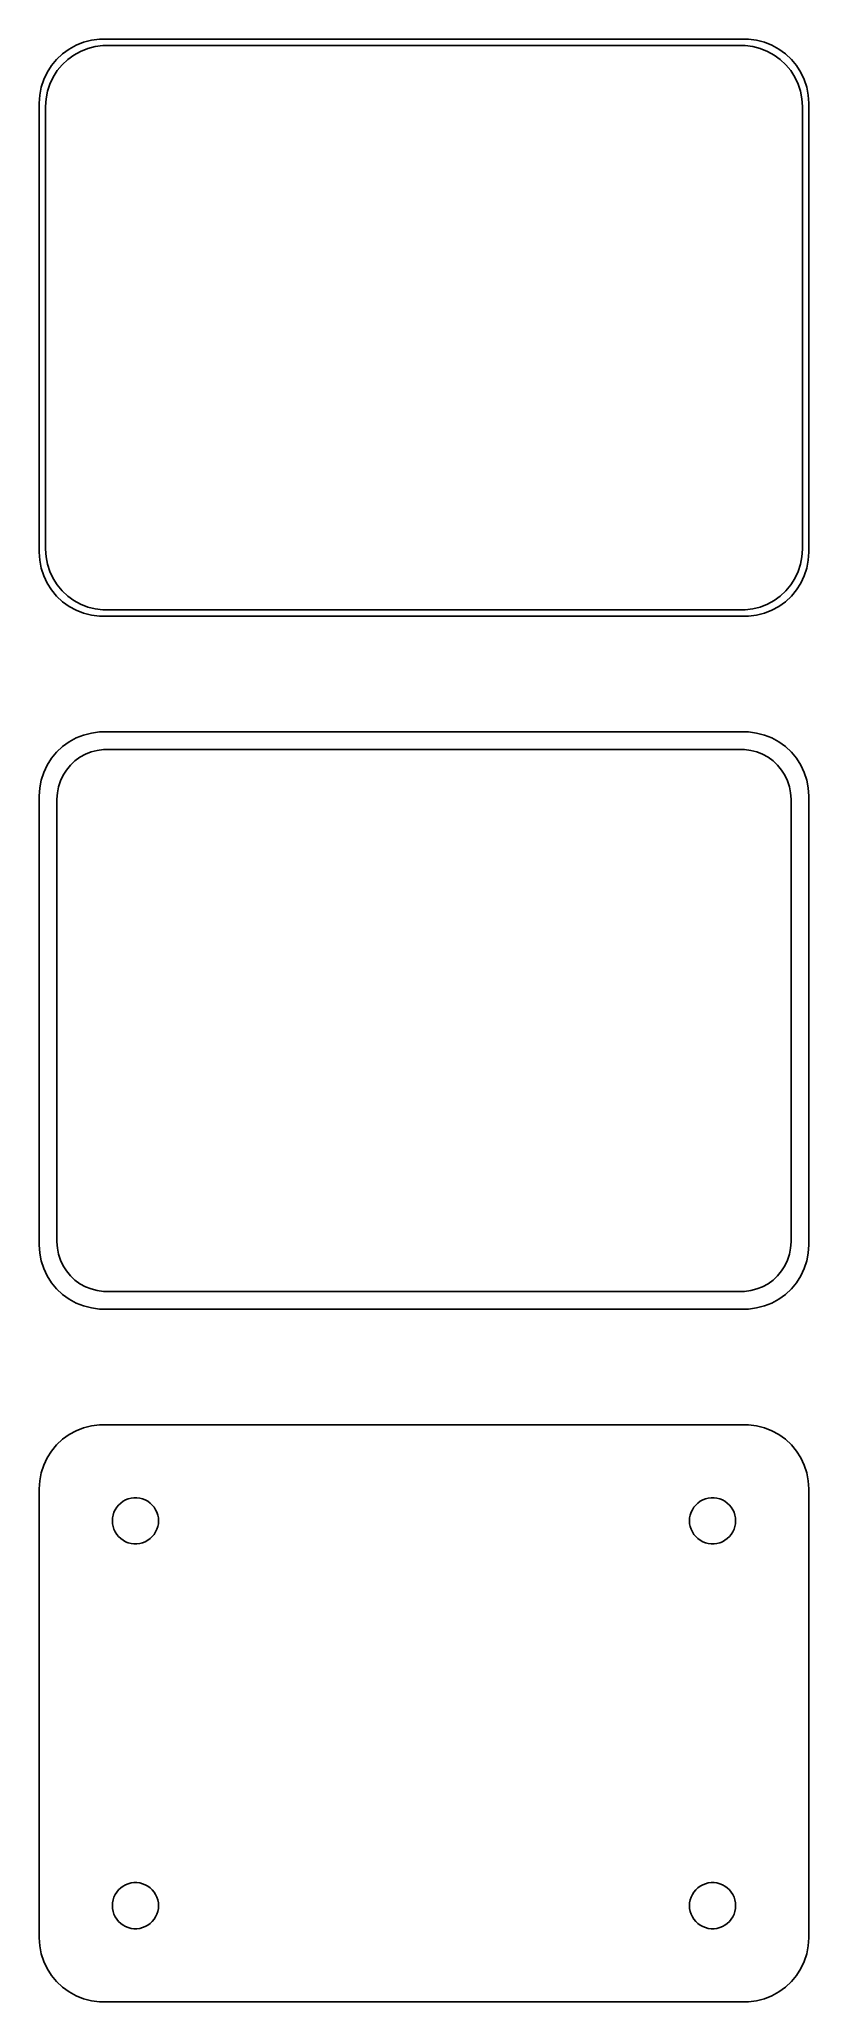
# Model space of a CAD drawing. Header units: metres. Extents: x -30 to 30, y 86 to 238.
import ezdxf

# ---------------------------------------------------------------- set-up
doc = ezdxf.new("R2010")
doc.units = ezdxf.units.M

msp = doc.modelspace()

# ---------------------------------------------------------------- linework, layer by layer
for p, q in [((-28.1871, 237.353), (-28.6448, 236.923)), ((-27.6791, 237.722), (-28.1871, 237.353)), ((-27.7778, 236.91), (-27.2952, 237.261)), ((-27.1289, 238.024), (-27.6791, 237.722)), ((-27.2952, 237.261), (-26.7724, 237.548)), ((-26.5451, 238.255), (-27.1289, 238.024)), ((-26.7724, 237.548), (-26.2178, 237.768)), ((-25.9369, 238.411), (-26.5451, 238.255)), ((-26.2178, 237.768), (-25.6401, 237.916)), ((-25.3139, 238.49), (-25.9369, 238.411)), ((-25.6401, 237.916), (-25.0482, 237.991)), ((25.3139, 238.49), (-25.3139, 238.49)), ((-25.0482, 237.991), (25.0482, 237.991)), ((25.0482, 237.991), (25.6401, 237.916)), ((25.9369, 238.411), (25.3139, 238.49)), ((25.6401, 237.916), (26.2178, 237.768)), ((26.5451, 238.255), (25.9369, 238.411)), ((26.2178, 237.768), (26.7724, 237.548)), ((27.1289, 238.024), (26.5451, 238.255)), ((26.7724, 237.548), (27.2952, 237.261)), ((27.6791, 237.722), (27.1289, 238.024)), ((27.2952, 237.261), (27.7778, 236.91)), ((28.1871, 237.353), (27.6791, 237.722)), ((28.6448, 236.923), (28.1871, 237.353)), ((-29.3815, 235.909), (-29.6489, 235.341)), ((-29.0451, 236.439), (-29.3815, 235.909)), ((-28.6448, 236.923), (-29.0451, 236.439)), ((-28.9124, 235.538), (-28.5928, 236.042)), ((-28.5928, 236.042), (-28.2126, 236.502)), ((-28.2126, 236.502), (-27.7778, 236.91)), ((27.7778, 236.91), (28.2126, 236.502)), ((28.2126, 236.502), (28.5928, 236.042)), ((28.5928, 236.042), (28.9124, 235.538)), ((29.0451, 236.439), (28.6448, 236.923)), ((29.3815, 235.909), (29.0451, 236.439)), ((29.6489, 235.341), (29.3815, 235.909)), ((-29.9606, 234.127), (-30, 233.5)), ((-29.8429, 234.743), (-29.9606, 234.127)), ((-29.6489, 235.341), (-29.8429, 234.743)), ((-29.4625, 233.845), (-29.3508, 234.431)), ((-29.3508, 234.431), (-29.1664, 234.999)), ((-29.1664, 234.999), (-28.9124, 235.538)), ((28.9124, 235.538), (29.1664, 234.999)), ((29.1664, 234.999), (29.3508, 234.431)), ((29.3508, 234.431), (29.4625, 233.845)), ((29.8429, 234.743), (29.6489, 235.341)), ((29.9606, 234.127), (29.8429, 234.743)), ((30, 233.5), (29.9606, 234.127)), ((-30, 233.5), (-30, 198.5)), ((-29.5, 233.25), (-29.4625, 233.845)), ((-29.5, 198.75), (-29.5, 233.25)), ((29.4625, 233.845), (29.5, 233.25)), ((29.5, 233.25), (29.5, 198.75)), ((30, 198.5), (30, 233.5)), ((-30, 198.5), (-29.9606, 197.873)), ((-29.9606, 197.873), (-29.8429, 197.257)), ((-29.4625, 198.155), (-29.5, 198.75)), ((-29.3508, 197.569), (-29.4625, 198.155)), ((-29.1664, 197.001), (-29.3508, 197.569)), ((29.3508, 197.569), (29.1664, 197.001)), ((29.4625, 198.155), (29.3508, 197.569)), ((29.5, 198.75), (29.4625, 198.155)), ((29.8429, 197.257), (29.9606, 197.873)), ((29.9606, 197.873), (30, 198.5)), ((-29.8429, 197.257), (-29.6489, 196.659)), ((-29.6489, 196.659), (-29.3815, 196.091)), ((-29.3815, 196.091), (-29.0451, 195.561)), ((-28.9124, 196.462), (-29.1664, 197.001)), ((-28.5928, 195.958), (-28.9124, 196.462)), ((-28.2126, 195.498), (-28.5928, 195.958)), ((28.5928, 195.958), (28.2126, 195.498)), ((28.9124, 196.462), (28.5928, 195.958)), ((29.1664, 197.001), (28.9124, 196.462)), ((29.0451, 195.561), (29.3815, 196.091)), ((29.3815, 196.091), (29.6489, 196.659)), ((29.6489, 196.659), (29.8429, 197.257)), ((-29.0451, 195.561), (-28.6448, 195.077)), ((-28.6448, 195.077), (-28.1871, 194.647)), ((-27.7778, 195.09), (-28.2126, 195.498)), ((-28.1871, 194.647), (-27.6791, 194.278)), ((-27.2952, 194.739), (-27.7778, 195.09)), ((-26.7724, 194.452), (-27.2952, 194.739)), ((-26.2178, 194.232), (-26.7724, 194.452)), ((26.7724, 194.452), (26.2178, 194.232)), ((27.2952, 194.739), (26.7724, 194.452)), ((27.7778, 195.09), (27.2952, 194.739)), ((27.6791, 194.278), (28.1871, 194.647)), ((28.2126, 195.498), (27.7778, 195.09)), ((28.1871, 194.647), (28.6448, 195.077)), ((28.6448, 195.077), (29.0451, 195.561)), ((-27.6791, 194.278), (-27.1289, 193.976)), ((-27.1289, 193.976), (-26.5451, 193.745)), ((-26.5451, 193.745), (-25.9369, 193.589)), ((-25.6401, 194.084), (-26.2178, 194.232)), ((-25.9369, 193.589), (-25.3139, 193.51)), ((-25.0482, 194.009), (-25.6401, 194.084)), ((-25.3139, 193.51), (25.3139, 193.51)), ((25.0482, 194.009), (-25.0482, 194.009)), ((25.6401, 194.084), (25.0482, 194.009)), ((25.3139, 193.51), (25.9369, 193.589)), ((26.2178, 194.232), (25.6401, 194.084)), ((25.9369, 193.589), (26.5451, 193.745)), ((26.5451, 193.745), (27.1289, 193.976)), ((27.1289, 193.976), (27.6791, 194.278)), ((-27.6791, 183.722), (-28.1871, 183.353)), ((-27.1289, 184.024), (-27.6791, 183.722)), ((-26.5451, 184.255), (-27.1289, 184.024)), ((-25.9369, 184.411), (-26.5451, 184.255)), ((-25.3139, 184.49), (-25.9369, 184.411)), ((25.3139, 184.49), (-25.3139, 184.49)), ((25.9369, 184.411), (25.3139, 184.49)), ((26.5451, 184.255), (25.9369, 184.411)), ((27.1289, 184.024), (26.5451, 184.255)), ((27.6791, 183.722), (27.1289, 184.024)), ((28.1871, 183.353), (27.6791, 183.722)), ((-29.0451, 182.439), (-29.3815, 181.909)), ((-28.6448, 182.923), (-29.0451, 182.439)), ((-28.1871, 183.353), (-28.6448, 182.923)), ((-27.5707, 181.899), (-27.2165, 182.231)), ((-27.2165, 182.231), (-26.8234, 182.517)), ((-26.8234, 182.517), (-26.3975, 182.751)), ((-26.3975, 182.751), (-25.9457, 182.93)), ((-25.9457, 182.93), (-25.4751, 183.051)), ((-25.4751, 183.051), (-24.993, 183.112)), ((-24.993, 183.112), (24.993, 183.112)), ((24.993, 183.112), (25.4751, 183.051)), ((25.4751, 183.051), (25.9457, 182.93)), ((25.9457, 182.93), (26.3975, 182.751)), ((26.3975, 182.751), (26.8234, 182.517)), ((26.8234, 182.517), (27.2165, 182.231)), ((27.2165, 182.231), (27.5707, 181.899)), ((28.6448, 182.923), (28.1871, 183.353)), ((29.0451, 182.439), (28.6448, 182.923)), ((29.3815, 181.909), (29.0451, 182.439)), ((-29.8429, 180.743), (-29.9606, 180.127)), ((-29.6489, 181.341), (-29.8429, 180.743)), ((-29.3815, 181.909), (-29.6489, 181.341)), ((-28.4979, 180.212), (-28.3477, 180.674)), ((-28.3477, 180.674), (-28.1408, 181.114)), ((-28.1408, 181.114), (-27.8805, 181.524)), ((-27.8805, 181.524), (-27.5707, 181.899)), ((27.5707, 181.899), (27.8805, 181.524)), ((27.8805, 181.524), (28.1408, 181.114)), ((28.1408, 181.114), (28.3477, 180.674)), ((28.3477, 180.674), (28.4979, 180.212)), ((29.6489, 181.341), (29.3815, 181.909)), ((29.8429, 180.743), (29.6489, 181.341)), ((29.9606, 180.127), (29.8429, 180.743)), ((-29.9606, 180.127), (-30, 179.5)), ((-30, 179.5), (-30, 144.5)), ((-28.6195, 179.25), (-28.589, 179.735)), ((-28.6195, 144.75), (-28.6195, 179.25)), ((-28.589, 179.735), (-28.4979, 180.212)), ((28.4979, 180.212), (28.589, 179.735)), ((28.589, 179.735), (28.6195, 179.25)), ((28.6195, 179.25), (28.6195, 144.75)), ((30, 179.5), (29.9606, 180.127)), ((30, 144.5), (30, 179.5)), ((-30, 144.5), (-29.9606, 143.873)), ((-29.9606, 143.873), (-29.8429, 143.257)), ((-28.589, 144.265), (-28.6195, 144.75)), ((-28.4979, 143.788), (-28.589, 144.265)), ((28.589, 144.265), (28.4979, 143.788)), ((28.6195, 144.75), (28.589, 144.265)), ((29.8429, 143.257), (29.9606, 143.873)), ((29.9606, 143.873), (30, 144.5)), ((-29.8429, 143.257), (-29.6489, 142.659)), ((-29.6489, 142.659), (-29.3815, 142.091)), ((-28.3477, 143.326), (-28.4979, 143.788)), ((-28.1408, 142.886), (-28.3477, 143.326)), ((-27.8805, 142.476), (-28.1408, 142.886)), ((-27.5707, 142.101), (-27.8805, 142.476)), ((27.8805, 142.476), (27.5707, 142.101)), ((28.1408, 142.886), (27.8805, 142.476)), ((28.3477, 143.326), (28.1408, 142.886)), ((28.4979, 143.788), (28.3477, 143.326)), ((29.3815, 142.091), (29.6489, 142.659)), ((29.6489, 142.659), (29.8429, 143.257)), ((-29.3815, 142.091), (-29.0451, 141.561)), ((-29.0451, 141.561), (-28.6448, 141.077)), ((-28.6448, 141.077), (-28.1871, 140.647)), ((-27.2165, 141.769), (-27.5707, 142.101)), ((-26.8234, 141.483), (-27.2165, 141.769)), ((-26.3975, 141.249), (-26.8234, 141.483)), ((-25.9457, 141.07), (-26.3975, 141.249)), ((-25.4751, 140.949), (-25.9457, 141.07)), ((-24.993, 140.888), (-25.4751, 140.949)), ((24.993, 140.888), (-24.993, 140.888)), ((25.4751, 140.949), (24.993, 140.888)), ((25.9457, 141.07), (25.4751, 140.949)), ((26.3975, 141.249), (25.9457, 141.07)), ((26.8234, 141.483), (26.3975, 141.249)), ((27.2165, 141.769), (26.8234, 141.483)), ((27.5707, 142.101), (27.2165, 141.769)), ((28.1871, 140.647), (28.6448, 141.077)), ((28.6448, 141.077), (29.0451, 141.561)), ((29.0451, 141.561), (29.3815, 142.091)), ((-28.1871, 140.647), (-27.6791, 140.278)), ((-27.6791, 140.278), (-27.1289, 139.976)), ((-27.1289, 139.976), (-26.5451, 139.745)), ((-26.5451, 139.745), (-25.9369, 139.589)), ((-25.9369, 139.589), (-25.3139, 139.51)), ((-25.3139, 139.51), (25.3139, 139.51)), ((25.3139, 139.51), (25.9369, 139.589)), ((25.9369, 139.589), (26.5451, 139.745)), ((26.5451, 139.745), (27.1289, 139.976)), ((27.1289, 139.976), (27.6791, 140.278)), ((27.6791, 140.278), (28.1871, 140.647)), ((-26.5451, 130.255), (-27.1289, 130.024)), ((-25.9369, 130.411), (-26.5451, 130.255)), ((-25.3139, 130.49), (-25.9369, 130.411)), ((25.3139, 130.49), (-25.3139, 130.49)), ((25.9369, 130.411), (25.3139, 130.49)), ((26.5451, 130.255), (25.9369, 130.411)), ((27.1289, 130.024), (26.5451, 130.255)), ((-28.6448, 128.923), (-29.0451, 128.439)), ((-28.1871, 129.353), (-28.6448, 128.923)), ((-27.6791, 129.722), (-28.1871, 129.353)), ((-27.1289, 130.024), (-27.6791, 129.722)), ((27.6791, 129.722), (27.1289, 130.024)), ((28.1871, 129.353), (27.6791, 129.722)), ((28.6448, 128.923), (28.1871, 129.353)), ((29.0451, 128.439), (28.6448, 128.923)), ((-29.6489, 127.341), (-29.8429, 126.743)), ((-29.3815, 127.909), (-29.6489, 127.341)), ((-29.0451, 128.439), (-29.3815, 127.909)), ((29.3815, 127.909), (29.0451, 128.439)), ((29.6489, 127.341), (29.3815, 127.909)), ((29.8429, 126.743), (29.6489, 127.341)), ((-29.9606, 126.127), (-30, 125.5)), ((-30, 125.5), (-30, 90.5)), ((-29.8429, 126.743), (-29.9606, 126.127)), ((29.9606, 126.127), (29.8429, 126.743)), ((30, 125.5), (29.9606, 126.127)), ((30, 90.5), (30, 125.5)), ((-24.0773, 123.867), (-23.9562, 124.058)), ((-23.9562, 124.058), (-23.8121, 124.232)), ((-23.8121, 124.232), (-23.6474, 124.387)), ((-23.6474, 124.387), (-23.4645, 124.52)), ((-23.4645, 124.52), (-23.2664, 124.629)), ((-23.2664, 124.629), (-23.0562, 124.712)), ((-23.0562, 124.712), (-22.8373, 124.768)), ((-22.8373, 124.768), (-22.613, 124.796)), ((-22.613, 124.796), (-22.387, 124.796)), ((-22.387, 124.796), (-22.1627, 124.768)), ((-22.1627, 124.768), (-21.9438, 124.712)), ((-21.9438, 124.712), (-21.7336, 124.629)), ((-21.7336, 124.629), (-21.5355, 124.52)), ((-21.5355, 124.52), (-21.3526, 124.387)), ((-21.3526, 124.387), (-21.1879, 124.232)), ((-21.1879, 124.232), (-21.0438, 124.058)), ((-21.0438, 124.058), (-20.9226, 123.867)), ((20.9226, 123.867), (21.0438, 124.058)), ((21.0438, 124.058), (21.1879, 124.232)), ((21.1879, 124.232), (21.3526, 124.387)), ((21.3526, 124.387), (21.5355, 124.52)), ((21.5355, 124.52), (21.7336, 124.629)), ((21.7336, 124.629), (21.9438, 124.712)), ((21.9438, 124.712), (22.1627, 124.768)), ((22.1627, 124.768), (22.387, 124.796)), ((22.387, 124.796), (22.613, 124.796)), ((22.613, 124.796), (22.8373, 124.768)), ((22.8373, 124.768), (23.0562, 124.712)), ((23.0562, 124.712), (23.2664, 124.629)), ((23.2664, 124.629), (23.4645, 124.52)), ((23.4645, 124.52), (23.6474, 124.387)), ((23.6474, 124.387), (23.8121, 124.232)), ((23.8121, 124.232), (23.9562, 124.058)), ((23.9562, 124.058), (24.0773, 123.867)), ((-24.3, 123), (-24.2858, 123.226)), ((-24.2858, 122.774), (-24.3, 123)), ((-24.2858, 123.226), (-24.2434, 123.448)), ((-24.2434, 122.552), (-24.2858, 122.774)), ((-24.2434, 123.448), (-24.1736, 123.663)), ((-24.1736, 122.337), (-24.2434, 122.552)), ((-24.1736, 123.663), (-24.0773, 123.867)), ((-20.9226, 123.867), (-20.8264, 123.663)), ((-20.8264, 123.663), (-20.7565, 123.448)), ((-20.7565, 122.552), (-20.8264, 122.337)), ((-20.7565, 123.448), (-20.7142, 123.226)), ((-20.7142, 122.774), (-20.7565, 122.552)), ((-20.7142, 123.226), (-20.7, 123)), ((-20.7, 123), (-20.7142, 122.774)), ((20.7, 123), (20.7142, 123.226)), ((20.7142, 122.774), (20.7, 123)), ((20.7142, 123.226), (20.7565, 123.448)), ((20.7565, 122.552), (20.7142, 122.774)), ((20.7565, 123.448), (20.8264, 123.663)), ((20.8264, 122.337), (20.7565, 122.552)), ((20.8264, 123.663), (20.9226, 123.867)), ((24.0773, 123.867), (24.1736, 123.663)), ((24.1736, 123.663), (24.2434, 123.448)), ((24.2434, 122.552), (24.1736, 122.337)), ((24.2434, 123.448), (24.2858, 123.226)), ((24.2858, 122.774), (24.2434, 122.552)), ((24.2858, 123.226), (24.3, 123)), ((24.3, 123), (24.2858, 122.774)), ((-24.0773, 122.133), (-24.1736, 122.337)), ((-23.9562, 121.942), (-24.0773, 122.133)), ((-23.8121, 121.768), (-23.9562, 121.942)), ((-23.6474, 121.613), (-23.8121, 121.768)), ((-23.4645, 121.48), (-23.6474, 121.613)), ((-23.2664, 121.371), (-23.4645, 121.48)), ((-23.0562, 121.288), (-23.2664, 121.371)), ((-22.8373, 121.232), (-23.0562, 121.288)), ((-22.613, 121.204), (-22.8373, 121.232)), ((-22.387, 121.204), (-22.613, 121.204)), ((-22.1627, 121.232), (-22.387, 121.204)), ((-21.9438, 121.288), (-22.1627, 121.232)), ((-21.7336, 121.371), (-21.9438, 121.288)), ((-21.5355, 121.48), (-21.7336, 121.371)), ((-21.3526, 121.613), (-21.5355, 121.48)), ((-21.1879, 121.768), (-21.3526, 121.613)), ((-21.0438, 121.942), (-21.1879, 121.768)), ((-20.9226, 122.133), (-21.0438, 121.942)), ((-20.8264, 122.337), (-20.9226, 122.133)), ((20.9226, 122.133), (20.8264, 122.337)), ((21.0438, 121.942), (20.9226, 122.133)), ((21.1879, 121.768), (21.0438, 121.942)), ((21.3526, 121.613), (21.1879, 121.768)), ((21.5355, 121.48), (21.3526, 121.613)), ((21.7336, 121.371), (21.5355, 121.48)), ((21.9438, 121.288), (21.7336, 121.371)), ((22.1627, 121.232), (21.9438, 121.288)), ((22.387, 121.204), (22.1627, 121.232)), ((22.613, 121.204), (22.387, 121.204)), ((22.8373, 121.232), (22.613, 121.204)), ((23.0562, 121.288), (22.8373, 121.232)), ((23.2664, 121.371), (23.0562, 121.288)), ((23.4645, 121.48), (23.2664, 121.371)), ((23.6474, 121.613), (23.4645, 121.48)), ((23.8121, 121.768), (23.6474, 121.613)), ((23.9562, 121.942), (23.8121, 121.768)), ((24.0773, 122.133), (23.9562, 121.942)), ((24.1736, 122.337), (24.0773, 122.133)), ((-24.2858, 93.2256), (-24.2434, 93.4476)), ((-24.2434, 93.4476), (-24.1736, 93.6626)), ((-24.1736, 93.6626), (-24.0773, 93.8672)), ((-24.0773, 93.8672), (-23.9562, 94.058)), ((-23.9562, 94.058), (-23.8121, 94.2322)), ((-23.8121, 94.2322), (-23.6474, 94.3869)), ((-23.6474, 94.3869), (-23.4645, 94.5198)), ((-23.4645, 94.5198), (-23.2664, 94.6287)), ((-23.2664, 94.6287), (-23.0562, 94.7119)), ((-23.0562, 94.7119), (-22.8373, 94.7681)), ((-22.8373, 94.7681), (-22.613, 94.7964)), ((-22.613, 94.7964), (-22.387, 94.7964)), ((-22.387, 94.7964), (-22.1627, 94.7681)), ((-22.1627, 94.7681), (-21.9438, 94.7119)), ((-21.9438, 94.7119), (-21.7336, 94.6287)), ((-21.7336, 94.6287), (-21.5355, 94.5198)), ((-21.5355, 94.5198), (-21.3526, 94.3869)), ((-21.3526, 94.3869), (-21.1879, 94.2322)), ((-21.1879, 94.2322), (-21.0438, 94.058)), ((-21.0438, 94.058), (-20.9226, 93.8672)), ((-20.9226, 93.8672), (-20.8264, 93.6626)), ((-20.8264, 93.6626), (-20.7565, 93.4476)), ((-20.7565, 93.4476), (-20.7142, 93.2256)), ((20.7142, 93.2256), (20.7565, 93.4476)), ((20.7565, 93.4476), (20.8264, 93.6626)), ((20.8264, 93.6626), (20.9226, 93.8672)), ((20.9226, 93.8672), (21.0438, 94.058)), ((21.0438, 94.058), (21.1879, 94.2322)), ((21.1879, 94.2322), (21.3526, 94.3869)), ((21.3526, 94.3869), (21.5355, 94.5198)), ((21.5355, 94.5198), (21.7336, 94.6287)), ((21.7336, 94.6287), (21.9438, 94.7119)), ((21.9438, 94.7119), (22.1627, 94.7681)), ((22.1627, 94.7681), (22.387, 94.7964)), ((22.387, 94.7964), (22.613, 94.7964)), ((22.613, 94.7964), (22.8373, 94.7681)), ((22.8373, 94.7681), (23.0562, 94.7119)), ((23.0562, 94.7119), (23.2664, 94.6287)), ((23.2664, 94.6287), (23.4645, 94.5198)), ((23.4645, 94.5198), (23.6474, 94.3869)), ((23.6474, 94.3869), (23.8121, 94.2322)), ((23.8121, 94.2322), (23.9562, 94.058)), ((23.9562, 94.058), (24.0773, 93.8672)), ((24.0773, 93.8672), (24.1736, 93.6626)), ((24.1736, 93.6626), (24.2434, 93.4476)), ((24.2434, 93.4476), (24.2858, 93.2256)), ((-24.3, 93), (-24.2858, 93.2256)), ((-24.2858, 92.7744), (-24.3, 93)), ((-24.2434, 92.5524), (-24.2858, 92.7744)), ((-24.1736, 92.3374), (-24.2434, 92.5524)), ((-24.0773, 92.1329), (-24.1736, 92.3374)), ((-23.9562, 91.942), (-24.0773, 92.1329)), ((-23.8121, 91.7678), (-23.9562, 91.942)), ((-21.0438, 91.942), (-21.1879, 91.7678)), ((-20.9226, 92.1329), (-21.0438, 91.942)), ((-20.8264, 92.3374), (-20.9226, 92.1329)), ((-20.7565, 92.5524), (-20.8264, 92.3374)), ((-20.7142, 92.7744), (-20.7565, 92.5524)), ((-20.7142, 93.2256), (-20.7, 93)), ((-20.7, 93), (-20.7142, 92.7744)), ((20.7, 93), (20.7142, 93.2256)), ((20.7142, 92.7744), (20.7, 93)), ((20.7565, 92.5524), (20.7142, 92.7744)), ((20.8264, 92.3374), (20.7565, 92.5524)), ((20.9226, 92.1329), (20.8264, 92.3374)), ((21.0438, 91.942), (20.9226, 92.1329)), ((21.1879, 91.7678), (21.0438, 91.942)), ((23.9562, 91.942), (23.8121, 91.7678)), ((24.0773, 92.1329), (23.9562, 91.942)), ((24.1736, 92.3374), (24.0773, 92.1329)), ((24.2434, 92.5524), (24.1736, 92.3374)), ((24.2858, 92.7744), (24.2434, 92.5524)), ((24.2858, 93.2256), (24.3, 93)), ((24.3, 93), (24.2858, 92.7744)), ((-30, 90.5), (-29.9606, 89.8733)), ((-23.6474, 91.6131), (-23.8121, 91.7678)), ((-23.4645, 91.4802), (-23.6474, 91.6131)), ((-23.2664, 91.3713), (-23.4645, 91.4802)), ((-23.0562, 91.2881), (-23.2664, 91.3713)), ((-22.8373, 91.2319), (-23.0562, 91.2881)), ((-22.613, 91.2036), (-22.8373, 91.2319)), ((-22.387, 91.2036), (-22.613, 91.2036)), ((-22.1627, 91.2319), (-22.387, 91.2036)), ((-21.9438, 91.2881), (-22.1627, 91.2319)), ((-21.7336, 91.3713), (-21.9438, 91.2881)), ((-21.5355, 91.4802), (-21.7336, 91.3713)), ((-21.3526, 91.6131), (-21.5355, 91.4802)), ((-21.1879, 91.7678), (-21.3526, 91.6131)), ((21.3526, 91.6131), (21.1879, 91.7678)), ((21.5355, 91.4802), (21.3526, 91.6131)), ((21.7336, 91.3713), (21.5355, 91.4802)), ((21.9438, 91.2881), (21.7336, 91.3713)), ((22.1627, 91.2319), (21.9438, 91.2881)), ((22.387, 91.2036), (22.1627, 91.2319)), ((22.613, 91.2036), (22.387, 91.2036)), ((22.8373, 91.2319), (22.613, 91.2036)), ((23.0562, 91.2881), (22.8373, 91.2319)), ((23.2664, 91.3713), (23.0562, 91.2881)), ((23.4645, 91.4802), (23.2664, 91.3713)), ((23.6474, 91.6131), (23.4645, 91.4802)), ((23.8121, 91.7678), (23.6474, 91.6131)), ((29.9606, 89.8733), (30, 90.5)), ((-29.9606, 89.8733), (-29.8429, 89.2566)), ((-29.8429, 89.2566), (-29.6489, 88.6594)), ((29.6489, 88.6594), (29.8429, 89.2566)), ((29.8429, 89.2566), (29.9606, 89.8733)), ((-29.6489, 88.6594), (-29.3815, 88.0912)), ((-29.3815, 88.0912), (-29.0451, 87.5611)), ((-29.0451, 87.5611), (-28.6448, 87.0773)), ((28.6448, 87.0773), (29.0451, 87.5611)), ((29.0451, 87.5611), (29.3815, 88.0912)), ((29.3815, 88.0912), (29.6489, 88.6594)), ((-28.6448, 87.0773), (-28.1871, 86.6474)), ((-28.1871, 86.6474), (-27.6791, 86.2784)), ((-27.6791, 86.2784), (-27.1289, 85.9759)), ((-27.1289, 85.9759), (-26.5451, 85.7447)), ((-26.5451, 85.7447), (-25.9369, 85.5886)), ((25.9369, 85.5886), (26.5451, 85.7447)), ((26.5451, 85.7447), (27.1289, 85.9759)), ((27.1289, 85.9759), (27.6791, 86.2784)), ((27.6791, 86.2784), (28.1871, 86.6474)), ((28.1871, 86.6474), (28.6448, 87.0773)), ((-25.9369, 85.5886), (-25.3139, 85.5099)), ((-25.3139, 85.5099), (25.3139, 85.5099)), ((25.3139, 85.5099), (25.9369, 85.5886))]:
    msp.add_line(p, q)

doc.saveas('drawing.dxf')
